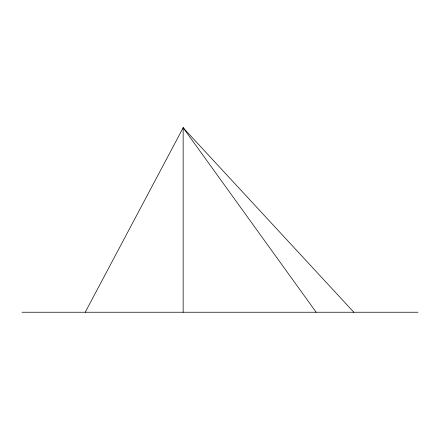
<?xml version="1.0" encoding="UTF-8"?>
<svg xmlns="http://www.w3.org/2000/svg" width="440" height="440" viewBox="0 0 440 440"><rect width="100%" height="100%" fill="white"/><g stroke="black" fill="none" stroke-linecap="round" stroke-linejoin="round"><path stroke-width="0.66" d="M85.228 312.246L183.156 127.754L353.854 312.246M22 312.246L418 312.246M183.156 312.246L183.156 127.754L316.173 312.246M183.156 127.754L183.854 128.937"/></g></svg>
